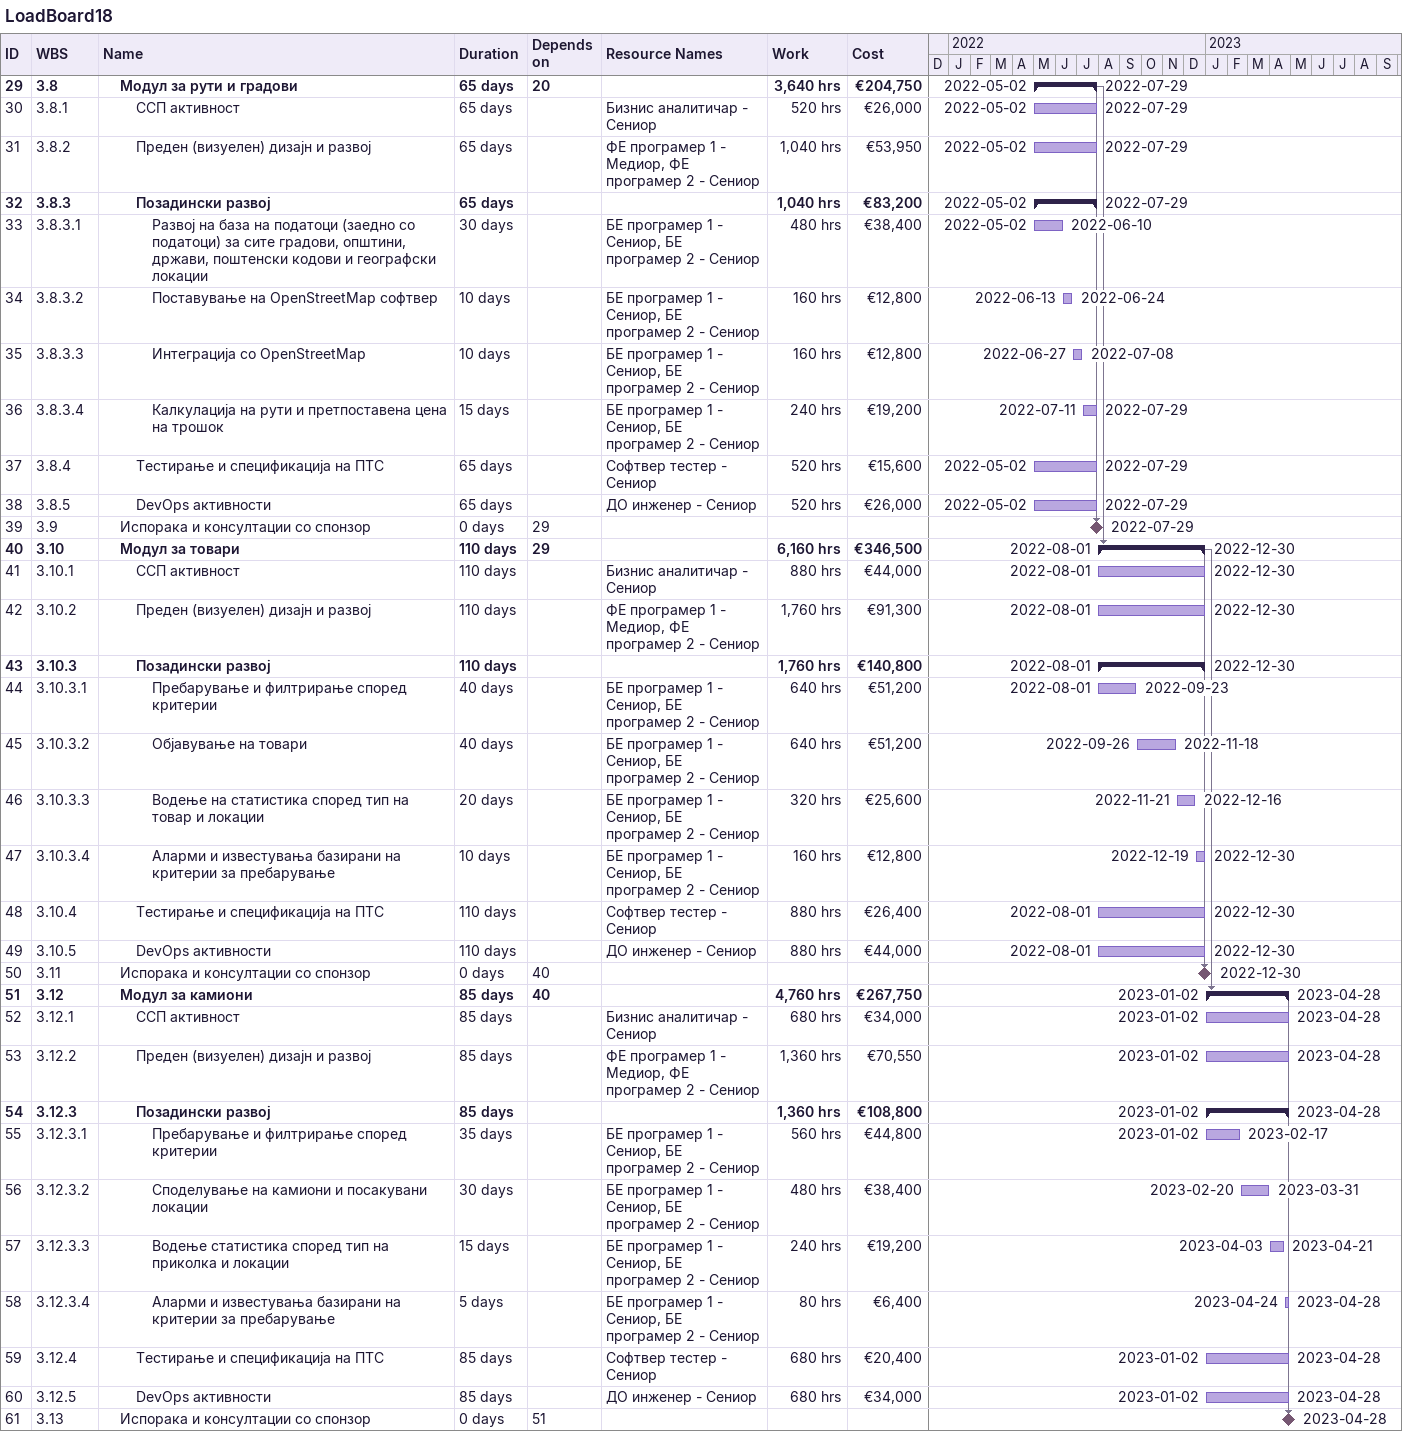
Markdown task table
LoadBoard18

| ID | WBS | Task | Duration | Start | Finish | Predecessors | Resources | Work (h) | Cost (€) |
|---|---|---|---|---|---|---|---|---|---|
| 29 | 3.8 | **Модул за рути и градови** | 65d | 2022-05-02 | 2022-07-29 | 20 |  | 3640 | 204750 |
| 30 | 3.8.1 | ССП активност | 65d | 2022-05-02 | 2022-07-29 |  | Бизнис аналитичар - Сениор | 520 | 26000 |
| 31 | 3.8.2 | Преден (визуелен) дизајн и развој | 65d | 2022-05-02 | 2022-07-29 |  | ФЕ програмер 1 - Медиор, ФЕ програмер 2 - Сениор | 1040 | 53950 |
| 32 | 3.8.3 | **Позадински развој** | 65d | 2022-05-02 | 2022-07-29 |  |  | 1040 | 83200 |
| 33 | 3.8.3.1 | Развој на база на податоци (заедно со податоци) за сите градови, општини, држави, поштенски кодови и географски локации | 30d | 2022-05-02 | 2022-06-10 |  | БЕ програмер 1 - Сениор, БЕ програмер 2 - Сениор | 480 | 38400 |
| 34 | 3.8.3.2 | Поставување на OpenStreetMap софтвер | 10d | 2022-06-13 | 2022-06-24 |  | БЕ програмер 1 - Сениор, БЕ програмер 2 - Сениор | 160 | 12800 |
| 35 | 3.8.3.3 | Интеграција со OpenStreetMap | 10d | 2022-06-27 | 2022-07-08 |  | БЕ програмер 1 - Сениор, БЕ програмер 2 - Сениор | 160 | 12800 |
| 36 | 3.8.3.4 | Калкулација на рути и претпоставена цена на трошок | 15d | 2022-07-11 | 2022-07-29 |  | БЕ програмер 1 - Сениор, БЕ програмер 2 - Сениор | 240 | 19200 |
| 37 | 3.8.4 | Тестирање и спецификација на ПТС | 65d | 2022-05-02 | 2022-07-29 |  | Софтвер тестер - Сениор | 520 | 15600 |
| 38 | 3.8.5 | DevOps активности | 65d | 2022-05-02 | 2022-07-29 |  | ДО инженер - Сениор | 520 | 26000 |
| 39 | 3.9 | Испорака и консултации со спонзор | 0d | 2022-07-29 | 2022-07-29 | 29 |  |  |  |
| 40 | 3.10 | **Модул за товари** | 110d | 2022-08-01 | 2022-12-30 | 29 |  | 6160 | 346500 |
| 41 | 3.10.1 | ССП активност | 110d | 2022-08-01 | 2022-12-30 |  | Бизнис аналитичар - Сениор | 880 | 44000 |
| 42 | 3.10.2 | Преден (визуелен) дизајн и развој | 110d | 2022-08-01 | 2022-12-30 |  | ФЕ програмер 1 - Медиор, ФЕ програмер 2 - Сениор | 1760 | 91300 |
| 43 | 3.10.3 | **Позадински развој** | 110d | 2022-08-01 | 2022-12-30 |  |  | 1760 | 140800 |
| 44 | 3.10.3.1 | Пребарување и филтрирање според критерии | 40d | 2022-08-01 | 2022-09-23 |  | БЕ програмер 1 - Сениор, БЕ програмер 2 - Сениор | 640 | 51200 |
| 45 | 3.10.3.2 | Објавување на товари | 40d | 2022-09-26 | 2022-11-18 |  | БЕ програмер 1 - Сениор, БЕ програмер 2 - Сениор | 640 | 51200 |
| 46 | 3.10.3.3 | Водење на статистика според тип на товар и локации | 20d | 2022-11-21 | 2022-12-16 |  | БЕ програмер 1 - Сениор, БЕ програмер 2 - Сениор | 320 | 25600 |
| 47 | 3.10.3.4 | Аларми и известувања базирани на критерии за пребарување | 10d | 2022-12-19 | 2022-12-30 |  | БЕ програмер 1 - Сениор, БЕ програмер 2 - Сениор | 160 | 12800 |
| 48 | 3.10.4 | Тестирање и спецификација на ПТС | 110d | 2022-08-01 | 2022-12-30 |  | Софтвер тестер - Сениор | 880 | 26400 |
| 49 | 3.10.5 | DevOps активности | 110d | 2022-08-01 | 2022-12-30 |  | ДО инженер - Сениор | 880 | 44000 |
| 50 | 3.11 | Испорака и консултации со спонзор | 0d | 2022-12-30 | 2022-12-30 | 40 |  |  |  |
| 51 | 3.12 | **Модул за камиони** | 85d | 2023-01-02 | 2023-04-28 | 40 |  | 4760 | 267750 |
| 52 | 3.12.1 | ССП активност | 85d | 2023-01-02 | 2023-04-28 |  | Бизнис аналитичар - Сениор | 680 | 34000 |
| 53 | 3.12.2 | Преден (визуелен) дизајн и развој | 85d | 2023-01-02 | 2023-04-28 |  | ФЕ програмер 1 - Медиор, ФЕ програмер 2 - Сениор | 1360 | 70550 |
| 54 | 3.12.3 | **Позадински развој** | 85d | 2023-01-02 | 2023-04-28 |  |  | 1360 | 108800 |
| 55 | 3.12.3.1 | Пребарување и филтрирање според критерии | 35d | 2023-01-02 | 2023-02-17 |  | БЕ програмер 1 - Сениор, БЕ програмер 2 - Сениор | 560 | 44800 |
| 56 | 3.12.3.2 | Споделување на камиони и посакувани локации | 30d | 2023-02-20 | 2023-03-31 |  | БЕ програмер 1 - Сениор, БЕ програмер 2 - Сениор | 480 | 38400 |
| 57 | 3.12.3.3 | Водење статистика според тип на приколка и локации | 15d | 2023-04-03 | 2023-04-21 |  | БЕ програмер 1 - Сениор, БЕ програмер 2 - Сениор | 240 | 19200 |
| 58 | 3.12.3.4 | Аларми и известувања базирани на критерии за пребарување | 5d | 2023-04-24 | 2023-04-28 |  | БЕ програмер 1 - Сениор, БЕ програмер 2 - Сениор | 80 | 6400 |
| 59 | 3.12.4 | Тестирање и спецификација на ПТС | 85d | 2023-01-02 | 2023-04-28 |  | Софтвер тестер - Сениор | 680 | 20400 |
| 60 | 3.12.5 | DevOps активности | 85d | 2023-01-02 | 2023-04-28 |  | ДО инженер - Сениор | 680 | 34000 |
| 61 | 3.13 | Испорака и консултации со спонзор | 0d | 2023-04-28 | 2023-04-28 | 51 |  |  |  |
